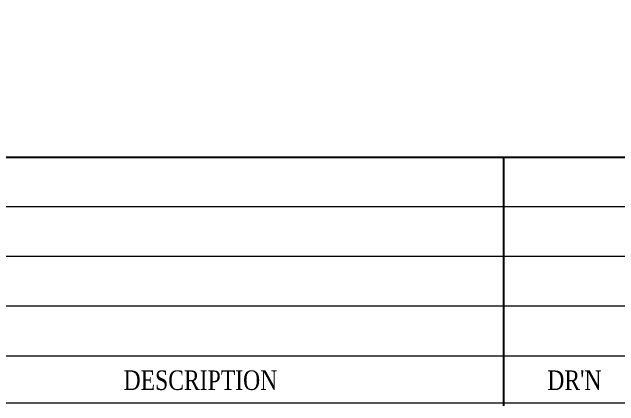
# Model space of a CAD drawing. Header units: millimetres. Extents: x 54 to 1685, y 68 to 1015.
# Drawn here: x 1005.5 to 1141.9, y 431.6 to 520.2 of the extents above; entities that cross this region are included whole.
import ezdxf
from ezdxf.enums import TextEntityAlignment as Align

# ---------------------------------------------------------------- set-up
doc = ezdxf.new("R2010")
doc.units = ezdxf.units.MM
doc.layers.add('40', color=7, linetype='Continuous')
doc.layers.add('70', color=7, linetype='Continuous')
doc.styles.add('SS', font='batang.ttc', dxfattribs={"width": 0.8})

msp = doc.modelspace()

# ---------------------------------------------------------------- linework, layer by layer
msp.add_line((932.544, 487.571), (1679.344, 487.571))
at = {"layer": '40', "color": 0}
msp.add_line((1115.944, 487.571), (1115.944, 431.571), dxfattribs=at)
at = {"layer": '40', "color": 0, "lineweight": 13}
for p, q in [((1205.944, 476.371), (925.944, 476.371)), ((1205.944, 465.171), (925.944, 465.171)), ((1205.944, 453.971), (925.944, 453.971)), ((1205.944, 442.771), (925.944, 442.771))]:
    msp.add_line(p, q, dxfattribs=at)
at = {"layer": '70', "color": 0, "lineweight": 13}
msp.add_lwpolyline([(1685.344, 432.171), (926.544, 432.171), (926.544, 970.971), (1685.344, 970.971)], close=True, dxfattribs=at)

# ---------------------------------------------------------------- texts
at = {"layer": '40', "color": 0, "style": 'SS', "width": 0.8}
for s, p in [('DESCRIPTION', (1047.81, 435.153)), ("DR'N", (1131.903, 435.141))]:
    msp.add_text(s, height=4.4, dxfattribs=at).set_placement(p, align=Align.CENTER)

doc.saveas('drawing.dxf')
